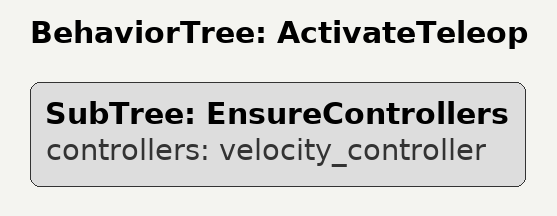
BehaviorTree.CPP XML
<?xml version="1.0" encoding="UTF-8"?>
<root BTCPP_format="4" main_tree_to_execute="ActivateTeleop">

  <BehaviorTree ID="ActivateTeleop" _description="Hands the robot to the gamepad: stops the controllers driving it and activates the velocity controller.">
    <SubTree ID="EnsureControllers" controllers="velocity_controller"/>
  </BehaviorTree>

  <!-- The payload of the objective, for editors: it takes none. -->

</root>
